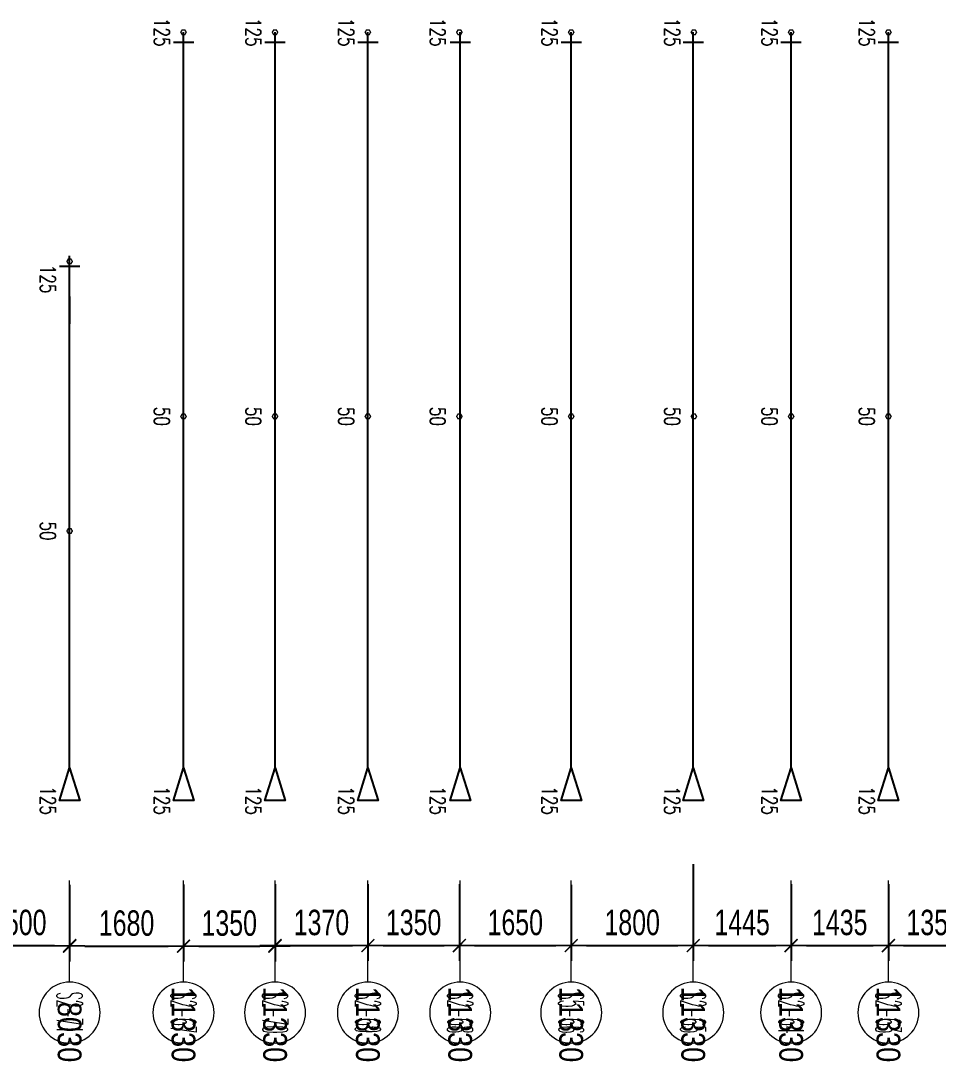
# Model space of a CAD drawing. Header units: millimetres. Extents: x 139404 to 589785, y -24714 to 48110.
# Drawn here: x 531480 to 545015, y 4427 to 19768 of the extents above; entities that cross this region are included whole.
import ezdxf
from ezdxf.enums import TextEntityAlignment as Align

# ---------------------------------------------------------------- set-up
doc = ezdxf.new("R2010")
doc.units = ezdxf.units.MM
doc.layers.get('0').update_dxf_attribs({"lineweight": 20})
doc.layers.get('Defpoints').update_dxf_attribs({"color": 151, "lineweight": 9})
doc.layers.add('ARES_TAG', color=3, linetype='Continuous')
doc.layers.add('NDC_S_TENDON', color=10, linetype='Continuous')
doc.layers.add('Current_plane_Column', color=7, linetype='Continuous', true_color=0x4b00ff)
doc.layers.add('NDC_LCAP', color=87, linetype='Continuous', plot=False)
for name, color, linetype, lineweight in [('NDC_S-ANNO', 7, 'Continuous', 20), ('NDC_S-TENDON', 6, 'Continuous', 35), ('NDC_S_DIM', 1, 'Continuous', 15), ('NDC_S_SYMBOL', 1, 'Continuous', 15)]:
    doc.layers.add(name, color=color, linetype=linetype, lineweight=lineweight)
doc.styles.add('ARES_BIGTEXT', font='VHARIALN.TTF')
doc.styles.add('ARES_ROMANS_0.36', font='romans.shx', dxfattribs={"width": 0.36, "bigfont": 'vns.shx'})
doc.styles.add('NDC_ANNO', font='', dxfattribs={"width": 0.8})
doc.styles.add('NDC_DIM', font='', dxfattribs={"width": 0.75})
doc.styles.get('NDC_ANNO').set_extended_font_data('Dotum')
doc.styles.get('NDC_DIM').set_extended_font_data('Dotum')
doc.dimstyles.new('NDC_dim_150', dxfattribs={"dimscale": 150, "dimtxt": 2.5, "dimasz": 1.5, "dimexe": 1.5, "dimexo": 2.5, "dimgap": 1, "dimtad": 1, "dimdec": 0, "dimzin": 0, "dimdsep": 46, "dimtxsty": 'NDC_DIM', "dimblk": 'DIMMARK', "dimcen": 0.09, "dimdle": 1.2, "dimclrd": 1, "dimclre": 1, "dimclrt": 3, "dimadec": 0, "dimazin": 0, "dimtfac": 1, "dimtdec": 0, "dimtix": 1, "dimtofl": 0, "dimtmove": 0, "dimatfit": 3, "dimfxl": 8, "dimfxlon": 1, "dimtolj": 1, "dimtzin": 0, "dimarcsym": 0})

# ---------------------------------------------------------------- blocks, each defined once
blk = doc.blocks.new('*U538')
at = {"layer": 'NDC_S_SYMBOL', "color": 3}
blk.add_line((-7323, 0), (-5823, 0), dxfattribs=at)
blk.add_circle((-7773, 0), 450, dxfattribs=at)
at = {"layer": 'NDC_S_TENDON'}
for p, q in [((-3644, 0), (-3144, 0)), ((-3144, 0), (2787, 0)), ((2787, 0), (5686, 0)), ((5686, 0), (6686, 0)), ((6536, -150), (6536, 150))]:
    blk.add_line(p, q, dxfattribs=at)
blk.add_lwpolyline([(-4164, 0), (-4644, 150), (-4644, -150), (-4164, 0), (-3644, 0)], dxfattribs=at)
at = {"layer": 'ARES_TAG', "style": 'ARES_ROMANS_0.36', "width": 0.36}
blk.add_attdef('S3', text='', height=375, dxfattribs=at).set_placement((-7773, 0), align=Align.MIDDLE_CENTER)
at = {"layer": 'NDC_LCAP', "style": 'ARES_BIGTEXT'}
blk.add_attdef('L', text='', height=350, dxfattribs=at).set_placement((-8504, 0), align=Align.MIDDLE_RIGHT)
blk = doc.blocks.new('*U552')
at = {"layer": 'NDC_S_SYMBOL', "color": 3}
blk.add_line((-7323, 0), (-5823, 0), dxfattribs=at)
blk.add_circle((-7773, 0), 450, dxfattribs=at)
at = {"layer": 'NDC_S_TENDON'}
for p, q in [((-3644, 0), (-3144, 0)), ((-3144, 0), (2787, 0)), ((2787, 0), (5686, 0)), ((5686, 0), (6686, 0)), ((6536, -150), (6536, 150))]:
    blk.add_line(p, q, dxfattribs=at)
blk.add_lwpolyline([(-4164, 0), (-4644, 150), (-4644, -150), (-4164, 0), (-3644, 0)], dxfattribs=at)
at = {"layer": 'ARES_TAG', "style": 'ARES_ROMANS_0.36', "width": 0.36}
blk.add_attdef('S3', text='', height=375, dxfattribs=at).set_placement((-7773, 0), align=Align.MIDDLE_CENTER)
at = {"layer": 'NDC_LCAP', "style": 'ARES_BIGTEXT'}
blk.add_attdef('L', text='', height=350, dxfattribs=at).set_placement((-8504, 0), align=Align.MIDDLE_RIGHT)
blk = doc.blocks.new('*U553')
at = {"layer": 'NDC_S_SYMBOL', "color": 3}
blk.add_line((-7323, 0), (-5823, 0), dxfattribs=at)
blk.add_circle((-7773, 0), 450, dxfattribs=at)
at = {"layer": 'NDC_S_TENDON'}
for p, q in [((-3644, 0), (-3144, 0)), ((-3144, 0), (2787, 0)), ((2787, 0), (5686, 0)), ((5686, 0), (6686, 0)), ((6536, -150), (6536, 150))]:
    blk.add_line(p, q, dxfattribs=at)
blk.add_lwpolyline([(-4164, 0), (-4644, 150), (-4644, -150), (-4164, 0), (-3644, 0)], dxfattribs=at)
at = {"layer": 'ARES_TAG', "style": 'ARES_ROMANS_0.36', "width": 0.36}
blk.add_attdef('S3', text='', height=375, dxfattribs=at).set_placement((-7773, 0), align=Align.MIDDLE_CENTER)
at = {"layer": 'NDC_LCAP', "style": 'ARES_BIGTEXT'}
blk.add_attdef('L', text='', height=350, dxfattribs=at).set_placement((-8504, 0), align=Align.MIDDLE_RIGHT)
blk = doc.blocks.new('*U554')
at = {"layer": 'NDC_S_SYMBOL', "color": 3}
blk.add_line((-7323, 0), (-5823, 0), dxfattribs=at)
blk.add_circle((-7773, 0), 450, dxfattribs=at)
at = {"layer": 'NDC_S_TENDON'}
for p, q in [((-3644, 0), (-3144, 0)), ((-3144, 0), (2787, 0)), ((2787, 0), (5686, 0)), ((5686, 0), (6686, 0)), ((6536, -150), (6536, 150))]:
    blk.add_line(p, q, dxfattribs=at)
blk.add_lwpolyline([(-4164, 0), (-4644, 150), (-4644, -150), (-4164, 0), (-3644, 0)], dxfattribs=at)
at = {"layer": 'ARES_TAG', "style": 'ARES_ROMANS_0.36', "width": 0.36}
blk.add_attdef('S3', text='', height=375, dxfattribs=at).set_placement((-7773, 0), align=Align.MIDDLE_CENTER)
at = {"layer": 'NDC_LCAP', "style": 'ARES_BIGTEXT'}
blk.add_attdef('L', text='', height=350, dxfattribs=at).set_placement((-8504, 0), align=Align.MIDDLE_RIGHT)
blk = doc.blocks.new('*U530')
at = {"layer": 'NDC_S_SYMBOL', "color": 3}
blk.add_line((-7323, 0), (-5823, 0), dxfattribs=at)
blk.add_circle((-7773, 0), 450, dxfattribs=at)
at = {"layer": 'NDC_S_TENDON'}
for p, q in [((-3644, 0), (-3144, 0)), ((-3144, 0), (2787, 0)), ((2787, 0), (5686, 0)), ((5686, 0), (6686, 0)), ((6536, -150), (6536, 150))]:
    blk.add_line(p, q, dxfattribs=at)
blk.add_lwpolyline([(-4164, 0), (-4644, 150), (-4644, -150), (-4164, 0), (-3644, 0)], dxfattribs=at)
at = {"layer": 'ARES_TAG', "style": 'ARES_ROMANS_0.36', "width": 0.36}
blk.add_attdef('S3', text='', height=375, dxfattribs=at).set_placement((-7773, 0), align=Align.MIDDLE_CENTER)
at = {"layer": 'NDC_LCAP', "style": 'ARES_BIGTEXT'}
blk.add_attdef('L', text='', height=350, dxfattribs=at).set_placement((-8504, 0), align=Align.MIDDLE_RIGHT)
blk = doc.blocks.new('*U545')
at = {"layer": 'NDC_S_SYMBOL', "color": 3}
blk.add_line((-7323, 0), (-5823, 0), dxfattribs=at)
blk.add_circle((-7773, 0), 450, dxfattribs=at)
at = {"layer": 'NDC_S_TENDON'}
for p, q in [((-3644, 0), (-3144, 0)), ((-3144, 0), (2787, 0)), ((2787, 0), (5686, 0)), ((5686, 0), (6686, 0)), ((6536, -150), (6536, 150))]:
    blk.add_line(p, q, dxfattribs=at)
blk.add_lwpolyline([(-4164, 0), (-4644, 150), (-4644, -150), (-4164, 0), (-3644, 0)], dxfattribs=at)
at = {"layer": 'ARES_TAG', "style": 'ARES_ROMANS_0.36', "width": 0.36}
blk.add_attdef('S3', text='', height=375, dxfattribs=at).set_placement((-7773, 0), align=Align.MIDDLE_CENTER)
at = {"layer": 'NDC_LCAP', "style": 'ARES_BIGTEXT'}
blk.add_attdef('L', text='', height=350, dxfattribs=at).set_placement((-8504, 0), align=Align.MIDDLE_RIGHT)
blk = doc.blocks.new('*U541')
at = {"layer": 'NDC_S_SYMBOL', "color": 3}
blk.add_line((-7323, 0), (-5823, 0), dxfattribs=at)
blk.add_circle((-7773, 0), 450, dxfattribs=at)
at = {"layer": 'NDC_S_TENDON'}
for p, q in [((-3644, 0), (-3144, 0)), ((-3144, 0), (2787, 0)), ((2787, 0), (2386, 0)), ((2386, 0), (3386, 0)), ((3236, -150), (3236, 150))]:
    blk.add_line(p, q, dxfattribs=at)
blk.add_lwpolyline([(-4164, 0), (-4644, 150), (-4644, -150), (-4164, 0), (-3644, 0)], dxfattribs=at)
at = {"layer": 'ARES_TAG', "style": 'ARES_ROMANS_0.36', "width": 0.36}
blk.add_attdef('S3', text='', height=375, dxfattribs=at).set_placement((-7773, 0), align=Align.MIDDLE_CENTER)
at = {"layer": 'NDC_LCAP', "style": 'ARES_BIGTEXT'}
blk.add_attdef('L', text='', height=350, dxfattribs=at).set_placement((-8504, 0), align=Align.MIDDLE_RIGHT)
blk = doc.blocks.new('*U536')
at = {"layer": 'NDC_S_SYMBOL', "color": 3}
blk.add_line((-7323, 0), (-5823, 0), dxfattribs=at)
blk.add_circle((-7773, 0), 450, dxfattribs=at)
at = {"layer": 'NDC_S_TENDON'}
for p, q in [((-3644, 0), (-3144, 0)), ((-3144, 0), (2787, 0)), ((2787, 0), (5686, 0)), ((5686, 0), (6686, 0)), ((6536, -150), (6536, 150))]:
    blk.add_line(p, q, dxfattribs=at)
blk.add_lwpolyline([(-4164, 0), (-4644, 150), (-4644, -150), (-4164, 0), (-3644, 0)], dxfattribs=at)
at = {"layer": 'ARES_TAG', "style": 'ARES_ROMANS_0.36', "width": 0.36}
blk.add_attdef('S3', text='', height=375, dxfattribs=at).set_placement((-7773, 0), align=Align.MIDDLE_CENTER)
at = {"layer": 'NDC_LCAP', "style": 'ARES_BIGTEXT'}
blk.add_attdef('L', text='', height=350, dxfattribs=at).set_placement((-8504, 0), align=Align.MIDDLE_RIGHT)
blk = doc.blocks.new('*U537')
at = {"layer": 'NDC_S_SYMBOL', "color": 3}
blk.add_line((-7323, 0), (-5823, 0), dxfattribs=at)
blk.add_circle((-7773, 0), 450, dxfattribs=at)
at = {"layer": 'NDC_S_TENDON'}
for p, q in [((-3644, 0), (-3144, 0)), ((-3144, 0), (2787, 0)), ((2787, 0), (5686, 0)), ((5686, 0), (6686, 0)), ((6536, -150), (6536, 150))]:
    blk.add_line(p, q, dxfattribs=at)
blk.add_lwpolyline([(-4164, 0), (-4644, 150), (-4644, -150), (-4164, 0), (-3644, 0)], dxfattribs=at)
at = {"layer": 'ARES_TAG', "style": 'ARES_ROMANS_0.36', "width": 0.36}
blk.add_attdef('S3', text='', height=375, dxfattribs=at).set_placement((-7773, 0), align=Align.MIDDLE_CENTER)
at = {"layer": 'NDC_LCAP', "style": 'ARES_BIGTEXT'}
blk.add_attdef('L', text='', height=350, dxfattribs=at).set_placement((-8504, 0), align=Align.MIDDLE_RIGHT)
blk = doc.blocks.new('TDY')
at = {"layer": 'NDC_S-TENDON', "linetype": 'Continuous'}
for points, elevation in [([(25170, 10100, 20, 20, 0), (25150, 10134, 20, 20, 0), (25110, 10134, 20, 20, 0), (25090, 10100, 20, 20, 0), (25110, 10065, 20, 20, 0), (25150, 10065, 20, 20, 0)], 2875), ([(25170, 10100, 20, 20, 0), (25150, 10134, 20, 20, 0), (25110, 10134, 20, 20, 0), (25090, 10100, 20, 20, 0), (25110, 10065, 20, 20, 0), (25150, 10065, 20, 20, 0)], 2875), ([(26520, 10100, 20, 20, 0), (26500, 10134, 20, 20, 0), (26460, 10134, 20, 20, 0), (26440, 10100, 20, 20, 0), (26460, 10065, 20, 20, 0), (26500, 10065, 20, 20, 0)], 2875), ([(26520, 10100, 20, 20, 0), (26500, 10134, 20, 20, 0), (26460, 10134, 20, 20, 0), (26440, 10100, 20, 20, 0), (26460, 10065, 20, 20, 0), (26500, 10065, 20, 20, 0)], 2875), ([(27890, 10100, 20, 20, 0), (27870, 10134, 20, 20, 0), (27830, 10134, 20, 20, 0), (27810, 10100, 20, 20, 0), (27830, 10065, 20, 20, 0), (27870, 10065, 20, 20, 0)], 2875), ([(27890, 10100, 20, 20, 0), (27870, 10134, 20, 20, 0), (27830, 10134, 20, 20, 0), (27810, 10100, 20, 20, 0), (27830, 10065, 20, 20, 0), (27870, 10065, 20, 20, 0)], 2875), ([(29240, 10100, 20, 20, 0), (29220, 10134, 20, 20, 0), (29180, 10134, 20, 20, 0), (29160, 10100, 20, 20, 0), (29180, 10065, 20, 20, 0), (29220, 10065, 20, 20, 0)], 2875), ([(29240, 10100, 20, 20, 0), (29220, 10134, 20, 20, 0), (29180, 10134, 20, 20, 0), (29160, 10100, 20, 20, 0), (29180, 10065, 20, 20, 0), (29220, 10065, 20, 20, 0)], 2875), ([(30890, 10100, 20, 20, 0), (30870, 10134, 20, 20, 0), (30830, 10134, 20, 20, 0), (30810, 10100, 20, 20, 0), (30830, 10065, 20, 20, 0), (30870, 10065, 20, 20, 0)], 2875), ([(30890, 10100, 20, 20, 0), (30870, 10134, 20, 20, 0), (30830, 10134, 20, 20, 0), (30810, 10100, 20, 20, 0), (30830, 10065, 20, 20, 0), (30870, 10065, 20, 20, 0)], 2875), ([(32700, 10100, 20, 20, 0), (32680, 10134, 20, 20, 0), (32640, 10134, 20, 20, 0), (32620, 10100, 20, 20, 0), (32640, 10065, 20, 20, 0), (32680, 10065, 20, 20, 0)], 2875), ([(32700, 10100, 20, 20, 0), (32680, 10134, 20, 20, 0), (32640, 10134, 20, 20, 0), (32620, 10100, 20, 20, 0), (32640, 10065, 20, 20, 0), (32680, 10065, 20, 20, 0)], 2875), ([(34135, 10100, 20, 20, 0), (34115, 10134, 20, 20, 0), (34075, 10134, 20, 20, 0), (34055, 10100, 20, 20, 0), (34075, 10065, 20, 20, 0), (34115, 10065, 20, 20, 0)], 2875), ([(34135, 10100, 20, 20, 0), (34115, 10134, 20, 20, 0), (34075, 10134, 20, 20, 0), (34055, 10100, 20, 20, 0), (34075, 10065, 20, 20, 0), (34115, 10065, 20, 20, 0)], 2875), ([(35570, 10100, 20, 20, 0), (35550, 10134, 20, 20, 0), (35510, 10134, 20, 20, 0), (35490, 10100, 20, 20, 0), (35510, 10065, 20, 20, 0), (35550, 10065, 20, 20, 0)], 2875), ([(35570, 10100, 20, 20, 0), (35550, 10134, 20, 20, 0), (35510, 10134, 20, 20, 0), (35490, 10100, 20, 20, 0), (35510, 10065, 20, 20, 0), (35550, 10065, 20, 20, 0)], 2875), ([(23490, 6720, 20, 20, 0), (23470, 6755, 20, 20, 0), (23430, 6755, 20, 20, 0), (23410, 6720, 20, 20, 0), (23430, 6685, 20, 20, 0), (23470, 6685, 20, 20, 0)], 2875), ([(23490, 6720, 20, 20, 0), (23470, 6755, 20, 20, 0), (23430, 6755, 20, 20, 0), (23410, 6720, 20, 20, 0), (23430, 6685, 20, 20, 0), (23470, 6685, 20, 20, 0)], 2875), ([(25170, 4435, 20, 20, 0), (25150, 4469, 20, 20, 0), (25110, 4469, 20, 20, 0), (25090, 4435, 20, 20, 0), (25110, 4400, 20, 20, 0), (25150, 4400, 20, 20, 0)], 2800), ([(25170, 4435, 20, 20, 0), (25150, 4469, 20, 20, 0), (25110, 4469, 20, 20, 0), (25090, 4435, 20, 20, 0), (25110, 4400, 20, 20, 0), (25150, 4400, 20, 20, 0)], 2800), ([(26520, 4435, 20, 20, 0), (26500, 4469, 20, 20, 0), (26460, 4469, 20, 20, 0), (26440, 4435, 20, 20, 0), (26460, 4400, 20, 20, 0), (26500, 4400, 20, 20, 0)], 2800), ([(26520, 4435, 20, 20, 0), (26500, 4469, 20, 20, 0), (26460, 4469, 20, 20, 0), (26440, 4435, 20, 20, 0), (26460, 4400, 20, 20, 0), (26500, 4400, 20, 20, 0)], 2800), ([(27890, 4435, 20, 20, 0), (27870, 4469, 20, 20, 0), (27830, 4469, 20, 20, 0), (27810, 4435, 20, 20, 0), (27830, 4400, 20, 20, 0), (27870, 4400, 20, 20, 0)], 2800), ([(27890, 4435, 20, 20, 0), (27870, 4469, 20, 20, 0), (27830, 4469, 20, 20, 0), (27810, 4435, 20, 20, 0), (27830, 4400, 20, 20, 0), (27870, 4400, 20, 20, 0)], 2800), ([(29240, 4435, 20, 20, 0), (29220, 4469, 20, 20, 0), (29180, 4469, 20, 20, 0), (29160, 4435, 20, 20, 0), (29180, 4400, 20, 20, 0), (29220, 4400, 20, 20, 0)], 2800), ([(29240, 4435, 20, 20, 0), (29220, 4469, 20, 20, 0), (29180, 4469, 20, 20, 0), (29160, 4435, 20, 20, 0), (29180, 4400, 20, 20, 0), (29220, 4400, 20, 20, 0)], 2800), ([(30890, 4435, 20, 20, 0), (30870, 4469, 20, 20, 0), (30830, 4469, 20, 20, 0), (30810, 4435, 20, 20, 0), (30830, 4400, 20, 20, 0), (30870, 4400, 20, 20, 0)], 2800), ([(30890, 4435, 20, 20, 0), (30870, 4469, 20, 20, 0), (30830, 4469, 20, 20, 0), (30810, 4435, 20, 20, 0), (30830, 4400, 20, 20, 0), (30870, 4400, 20, 20, 0)], 2800), ([(32700, 4435, 20, 20, 0), (32680, 4469, 20, 20, 0), (32640, 4469, 20, 20, 0), (32620, 4435, 20, 20, 0), (32640, 4400, 20, 20, 0), (32680, 4400, 20, 20, 0)], 2800), ([(32700, 4435, 20, 20, 0), (32680, 4469, 20, 20, 0), (32640, 4469, 20, 20, 0), (32620, 4435, 20, 20, 0), (32640, 4400, 20, 20, 0), (32680, 4400, 20, 20, 0)], 2800), ([(34135, 4435, 20, 20, 0), (34115, 4469, 20, 20, 0), (34075, 4469, 20, 20, 0), (34055, 4435, 20, 20, 0), (34075, 4400, 20, 20, 0), (34115, 4400, 20, 20, 0)], 2800), ([(34135, 4435, 20, 20, 0), (34115, 4469, 20, 20, 0), (34075, 4469, 20, 20, 0), (34055, 4435, 20, 20, 0), (34075, 4400, 20, 20, 0), (34115, 4400, 20, 20, 0)], 2800), ([(35570, 4435, 20, 20, 0), (35550, 4469, 20, 20, 0), (35510, 4469, 20, 20, 0), (35490, 4435, 20, 20, 0), (35510, 4400, 20, 20, 0), (35550, 4400, 20, 20, 0)], 2800), ([(35570, 4435, 20, 20, 0), (35550, 4469, 20, 20, 0), (35510, 4469, 20, 20, 0), (35490, 4435, 20, 20, 0), (35510, 4400, 20, 20, 0), (35550, 4400, 20, 20, 0)], 2800), ([(23490, 2745, 20, 20, 0), (23470, 2780, 20, 20, 0), (23430, 2780, 20, 20, 0), (23410, 2745, 20, 20, 0), (23430, 2710, 20, 20, 0), (23470, 2710, 20, 20, 0)], 2800), ([(23490, 2745, 20, 20, 0), (23470, 2780, 20, 20, 0), (23430, 2780, 20, 20, 0), (23410, 2745, 20, 20, 0), (23430, 2710, 20, 20, 0), (23470, 2710, 20, 20, 0)], 2800)]:
    blk.add_lwpolyline(points, format="xyseb", close=True, dxfattribs=dict(at, elevation=elevation))
ref = blk.add_blockref('*U530', (25130, 3416, 2809), dxfattribs=dict(xscale=-1, rotation=270))
ref.add_attrib('L', '11330', dxfattribs={"layer": 'NDC_LCAP', "height": 350, "rotation": 270, "style": 'ARES_BIGTEXT'}).set_placement((25130, -5089, 2809), align=Align.MIDDLE_RIGHT)
ref.add_attrib('S3', 'S2-67', dxfattribs={"layer": 'ARES_TAG', "height": 375, "rotation": 270, "style": 'ARES_ROMANS_0.36', "width": 0.36}).set_placement((25130, -4358, 2809), align=Align.MIDDLE_CENTER)
ref = blk.add_blockref('*U536', (26481, 3416, 2870), dxfattribs=dict(xscale=-1, rotation=270))
ref.add_attrib('L', '11330', dxfattribs={"layer": 'NDC_LCAP', "height": 350, "rotation": 270, "style": 'ARES_BIGTEXT'}).set_placement((26481, -5089, 2870), align=Align.MIDDLE_RIGHT)
ref.add_attrib('S3', 'S2-70', dxfattribs={"layer": 'ARES_TAG', "height": 375, "rotation": 270, "style": 'ARES_ROMANS_0.36', "width": 0.36}).set_placement((26481, -4358, 2870), align=Align.MIDDLE_CENTER)
ref = blk.add_blockref('*U537', (27850, 3416, 2809), dxfattribs=dict(xscale=-1, rotation=270))
ref.add_attrib('L', '11330', dxfattribs={"layer": 'NDC_LCAP', "height": 350, "rotation": 270, "style": 'ARES_BIGTEXT'}).set_placement((27850, -5089, 2809), align=Align.MIDDLE_RIGHT)
ref.add_attrib('S3', 'S2-69', dxfattribs={"layer": 'ARES_TAG', "height": 375, "rotation": 270, "style": 'ARES_ROMANS_0.36', "width": 0.36}).set_placement((27850, -4358, 2809), align=Align.MIDDLE_CENTER)
ref = blk.add_blockref('*U538', (29212, 3416, 2869), dxfattribs=dict(xscale=-1, rotation=270))
ref.add_attrib('L', '11330', dxfattribs={"layer": 'NDC_LCAP', "height": 350, "rotation": 270, "style": 'ARES_BIGTEXT'}).set_placement((29212, -5089, 2869), align=Align.MIDDLE_RIGHT)
ref.add_attrib('S3', 'S2-68', dxfattribs={"layer": 'ARES_TAG', "height": 375, "rotation": 270, "style": 'ARES_ROMANS_0.36', "width": 0.36}).set_placement((29212, -4358, 2869), align=Align.MIDDLE_CENTER)
ref = blk.add_blockref('*U552', (30850, 3416, 2833), dxfattribs=dict(xscale=-1, rotation=270))
ref.add_attrib('L', '11330', dxfattribs={"layer": 'NDC_LCAP', "height": 350, "rotation": 270, "style": 'ARES_BIGTEXT'}).set_placement((30850, -5089, 2833), align=Align.MIDDLE_RIGHT)
ref.add_attrib('S3', 'S5-66', dxfattribs={"layer": 'ARES_TAG', "height": 375, "rotation": 270, "style": 'ARES_ROMANS_0.36', "width": 0.36}).set_placement((30850, -4358, 2833), align=Align.MIDDLE_CENTER)
ref = blk.add_blockref('*U553', (32650, 3416, 1), dxfattribs=dict(xscale=-1, rotation=270))
ref.add_attrib('L', '11330', dxfattribs={"layer": 'NDC_LCAP', "height": 350, "rotation": 270, "style": 'ARES_BIGTEXT'}).set_placement((32650, -5089, 1), align=Align.MIDDLE_RIGHT)
ref.add_attrib('S3', 'S2-65', dxfattribs={"layer": 'ARES_TAG', "height": 375, "rotation": 270, "style": 'ARES_ROMANS_0.36', "width": 0.36}).set_placement((32650, -4358, 1), align=Align.MIDDLE_CENTER)
ref = blk.add_blockref('*U554', (34095, 3416, 2809), dxfattribs=dict(xscale=-1, rotation=270))
ref.add_attrib('L', '11330', dxfattribs={"layer": 'NDC_LCAP', "height": 350, "rotation": 270, "style": 'ARES_BIGTEXT'}).set_placement((34095, -5089, 2809), align=Align.MIDDLE_RIGHT)
ref.add_attrib('S3', 'S2-64', dxfattribs={"layer": 'ARES_TAG', "height": 375, "rotation": 270, "style": 'ARES_ROMANS_0.36', "width": 0.36}).set_placement((34095, -4358, 2809), align=Align.MIDDLE_CENTER)
ref = blk.add_blockref('*U545', (35530, 3416, 2809), dxfattribs=dict(xscale=-1, rotation=270))
ref.add_attrib('L', '11330', dxfattribs={"layer": 'NDC_LCAP', "height": 350, "rotation": 270, "style": 'ARES_BIGTEXT'}).set_placement((35530, -5089, 2809), align=Align.MIDDLE_RIGHT)
ref.add_attrib('S3', 'S2-63', dxfattribs={"layer": 'ARES_TAG', "height": 375, "rotation": 270, "style": 'ARES_ROMANS_0.36', "width": 0.36}).set_placement((35530, -4358, 2809), align=Align.MIDDLE_CENTER)
ref = blk.add_blockref('*U541', (23450, 3416, 2833), dxfattribs=dict(xscale=-1, rotation=270))
ref.add_attrib('L', '8030', dxfattribs={"layer": 'NDC_LCAP', "height": 350, "rotation": 270, "style": 'ARES_BIGTEXT'}).set_placement((23450, -5089, 2833), align=Align.MIDDLE_RIGHT)
ref.add_attrib('S3', 'S2-71', dxfattribs={"layer": 'ARES_TAG', "height": 375, "rotation": 270, "style": 'ARES_ROMANS_0.36', "width": 0.36}).set_placement((23450, -4358, 2833), align=Align.MIDDLE_CENTER)
at = {"layer": 'NDC_S-ANNO', "linetype": 'Continuous', "char_height": 225, "attachment_point": 5, "rotation": 270, "line_spacing_factor": 0.75, "style": 'NDC_ANNO'}
for s, insert in [('\\FSTANDARD.shx;125', (24810, 10100, 2875)), ('\\FSTANDARD.shx;125', (26160, 10100, 2875)), ('\\FSTANDARD.shx;125', (27530, 10100, 2875)), ('\\FSTANDARD.shx;125', (28880, 10100, 2875)), ('\\FSTANDARD.shx;125', (30530, 10100, 2875)), ('\\FSTANDARD.shx;125', (32340, 10100, 2875)), ('\\FSTANDARD.shx;125', (33775, 10100, 2875)), ('\\FSTANDARD.shx;125', (35210, 10100, 2875)), ('\\FSTANDARD.shx;125', (23130, 6460, 2875)), ('\\FSTANDARD.shx;50', (24810, 4435, 2800)), ('\\FSTANDARD.shx;50', (26160, 4435, 2800)), ('\\FSTANDARD.shx;50', (27530, 4435, 2800)), ('\\FSTANDARD.shx;50', (28880, 4435, 2800)), ('\\FSTANDARD.shx;50', (30530, 4435, 2800)), ('\\FSTANDARD.shx;50', (32340, 4435, 2800)), ('\\FSTANDARD.shx;50', (33775, 4435, 2800)), ('\\FSTANDARD.shx;50', (35210, 4435, 2800)), ('\\FSTANDARD.shx;50', (23130, 2745, 2800)), ('\\FSTANDARD.shx;125', (23130, -1230, 2875)), ('\\FSTANDARD.shx;125', (24810, -1230, 2875)), ('\\FSTANDARD.shx;125', (26160, -1230, 2875)), ('\\FSTANDARD.shx;125', (27530, -1230, 2875)), ('\\FSTANDARD.shx;125', (28880, -1230, 2875)), ('\\FSTANDARD.shx;125', (30530, -1230, 2875)), ('\\FSTANDARD.shx;125', (32340, -1230, 2875)), ('\\FSTANDARD.shx;125', (33775, -1230, 2875)), ('\\FSTANDARD.shx;125', (35210, -1230, 2875))]:
    blk.add_mtext(s, dxfattribs=dict(at, insert=insert))
blk = doc.blocks.new('DIMMARK')
at = {"layer": 'NDC_S_DIM', "color": 1}
blk.add_line((-1.5, 0), (1, 0), dxfattribs=at)
at = {"layer": 'NDC_S_DIM', "color": 2, "const_width": 0.1}
blk.add_lwpolyline([(-0.424, -0.424), (0.424, 0.424)], dxfattribs=at)
blk = doc.blocks.new('*D756')
at = {"layer": 'Defpoints', "color": 0, "ltscale": 100, "transparency": 16777216}
for p in [(530700, 9567, 2875), (532200, 9567, 2875), (532200, 6132)]:
    blk.add_point(p, dxfattribs=at)
at = {"layer": 'NDC_S_DIM', "color": 1, "lineweight": -2, "ltscale": 100, "transparency": 16777216}
for p, q in [((530700, 7028), (530700, 5907)), ((532200, 7028), (532200, 5907)), ((530925, 6132), (531975, 6132))]:
    blk.add_line(p, q, dxfattribs=at)
at = {"layer": 'NDC_S_DIM', "color": 1, "lineweight": -2, "ltscale": 100, "transparency": 16777216, "xscale": 225, "yscale": 225, "zscale": 225, "rotation": 180}
blk.add_blockref('DIMMARK', (530700, 6132), dxfattribs=at)
at = {"layer": 'NDC_S_DIM', "color": 1, "lineweight": -2, "ltscale": 100, "transparency": 16777216, "xscale": 225, "yscale": 225, "zscale": 225}
blk.add_blockref('DIMMARK', (532200, 6132), dxfattribs=at)
at = {"layer": 'NDC_S_DIM', "color": 3, "ltscale": 100, "transparency": 16777216, "insert": (531450, 6470), "char_height": 375, "attachment_point": 5, "style": 'NDC_DIM'}
blk.add_mtext('\\A1;1500', dxfattribs=at)
blk = doc.blocks.new('*D757')
at = {"layer": 'Defpoints', "color": 0, "ltscale": 100, "transparency": 16777216}
for p in [(532200, 9567, 2875), (533880, 9558, 2801), (533880, 6123)]:
    blk.add_point(p, dxfattribs=at)
at = {"layer": 'NDC_S_DIM', "color": 1, "lineweight": -2, "ltscale": 100, "transparency": 16777216}
for p, q in [((532200, 7020), (532200, 5898)), ((533880, 7030), (533880, 5898)), ((532425, 6123), (533655, 6123))]:
    blk.add_line(p, q, dxfattribs=at)
at = {"layer": 'NDC_S_DIM', "color": 1, "lineweight": -2, "ltscale": 100, "transparency": 16777216, "xscale": 225, "yscale": 225, "zscale": 225, "rotation": 180}
blk.add_blockref('DIMMARK', (532200, 6123), dxfattribs=at)
at = {"layer": 'NDC_S_DIM', "color": 1, "lineweight": -2, "ltscale": 100, "transparency": 16777216, "xscale": 225, "yscale": 225, "zscale": 225}
blk.add_blockref('DIMMARK', (533880, 6123), dxfattribs=at)
at = {"layer": 'NDC_S_DIM', "color": 3, "ltscale": 100, "transparency": 16777216, "insert": (533040, 6461), "char_height": 375, "attachment_point": 5, "style": 'NDC_DIM'}
blk.add_mtext('\\A1;1680', dxfattribs=at)
blk = doc.blocks.new('*D758')
at = {"layer": 'Defpoints', "color": 0, "ltscale": 100, "transparency": 16777216}
for p in [(533880, 9558, 2801), (535230, 9571, 2801), (535230, 6123)]:
    blk.add_point(p, dxfattribs=at)
at = {"layer": 'NDC_S_DIM', "color": 1, "lineweight": -2, "ltscale": 100, "transparency": 16777216}
for p, q in [((533880, 7030), (533880, 5898)), ((535230, 7031), (535230, 5898)), ((534105, 6123), (535005, 6123))]:
    blk.add_line(p, q, dxfattribs=at)
at = {"layer": 'NDC_S_DIM', "color": 1, "lineweight": -2, "ltscale": 100, "transparency": 16777216, "xscale": 225, "yscale": 225, "zscale": 225, "rotation": 180}
blk.add_blockref('DIMMARK', (533880, 6123), dxfattribs=at)
at = {"layer": 'NDC_S_DIM', "color": 1, "lineweight": -2, "ltscale": 100, "transparency": 16777216, "xscale": 225, "yscale": 225, "zscale": 225}
blk.add_blockref('DIMMARK', (535230, 6123), dxfattribs=at)
at = {"layer": 'NDC_S_DIM', "color": 3, "ltscale": 100, "transparency": 16777216, "insert": (534555, 6461), "char_height": 375, "attachment_point": 5, "style": 'NDC_DIM'}
blk.add_mtext('\\A1;1350', dxfattribs=at)
blk = doc.blocks.new('*D759')
at = {"layer": 'Defpoints', "color": 0, "ltscale": 100, "transparency": 16777216}
for p in [(535230, 9571, 2801), (536600, 9558, 2801), (536600, 6132)]:
    blk.add_point(p, dxfattribs=at)
at = {"layer": 'NDC_S_DIM', "color": 1, "lineweight": -2, "ltscale": 100, "transparency": 16777216}
for p, q in [((535230, 7039), (535230, 5907)), ((536600, 7038), (536600, 5907)), ((535455, 6132), (536375, 6132))]:
    blk.add_line(p, q, dxfattribs=at)
at = {"layer": 'NDC_S_DIM', "color": 1, "lineweight": -2, "ltscale": 100, "transparency": 16777216, "xscale": 225, "yscale": 225, "zscale": 225, "rotation": 180}
blk.add_blockref('DIMMARK', (535230, 6132), dxfattribs=at)
at = {"layer": 'NDC_S_DIM', "color": 1, "lineweight": -2, "ltscale": 100, "transparency": 16777216, "xscale": 225, "yscale": 225, "zscale": 225}
blk.add_blockref('DIMMARK', (536600, 6132), dxfattribs=at)
at = {"layer": 'NDC_S_DIM', "color": 3, "ltscale": 100, "transparency": 16777216, "insert": (535915, 6470), "char_height": 375, "attachment_point": 5, "style": 'NDC_DIM'}
blk.add_mtext('\\A1;1370', dxfattribs=at)
blk = doc.blocks.new('*D760')
at = {"layer": 'Defpoints', "color": 0, "ltscale": 100, "transparency": 16777216}
for p in [(536600, 9558, 2801), (537950, 9558, 2801), (537950, 6132)]:
    blk.add_point(p, dxfattribs=at)
at = {"layer": 'NDC_S_DIM', "color": 1, "lineweight": -2, "ltscale": 100, "transparency": 16777216}
for p, q in [((536600, 7038), (536600, 5907)), ((537950, 7038), (537950, 5907)), ((536825, 6132), (537725, 6132))]:
    blk.add_line(p, q, dxfattribs=at)
at = {"layer": 'NDC_S_DIM', "color": 1, "lineweight": -2, "ltscale": 100, "transparency": 16777216, "xscale": 225, "yscale": 225, "zscale": 225, "rotation": 180}
blk.add_blockref('DIMMARK', (536600, 6132), dxfattribs=at)
at = {"layer": 'NDC_S_DIM', "color": 1, "lineweight": -2, "ltscale": 100, "transparency": 16777216, "xscale": 225, "yscale": 225, "zscale": 225}
blk.add_blockref('DIMMARK', (537950, 6132), dxfattribs=at)
at = {"layer": 'NDC_S_DIM', "color": 3, "ltscale": 100, "transparency": 16777216, "insert": (537275, 6470), "char_height": 375, "attachment_point": 5, "style": 'NDC_DIM'}
blk.add_mtext('\\A1;1350', dxfattribs=at)
blk = doc.blocks.new('*D761')
at = {"layer": 'Defpoints', "color": 0, "ltscale": 100, "transparency": 16777216}
for p in [(537950, 9558, 2801), (539600, 9567, 2875), (539600, 6132)]:
    blk.add_point(p, dxfattribs=at)
at = {"layer": 'NDC_S_DIM', "color": 1, "lineweight": -2, "ltscale": 100, "transparency": 16777216}
for p, q in [((537950, 7038), (537950, 5907)), ((539600, 7028), (539600, 5907)), ((538175, 6132), (539375, 6132))]:
    blk.add_line(p, q, dxfattribs=at)
at = {"layer": 'NDC_S_DIM', "color": 1, "lineweight": -2, "ltscale": 100, "transparency": 16777216, "xscale": 225, "yscale": 225, "zscale": 225, "rotation": 180}
blk.add_blockref('DIMMARK', (537950, 6132), dxfattribs=at)
at = {"layer": 'NDC_S_DIM', "color": 1, "lineweight": -2, "ltscale": 100, "transparency": 16777216, "xscale": 225, "yscale": 225, "zscale": 225}
blk.add_blockref('DIMMARK', (539600, 6132), dxfattribs=at)
at = {"layer": 'NDC_S_DIM', "color": 3, "ltscale": 100, "transparency": 16777216, "insert": (538775, 6470), "char_height": 375, "attachment_point": 5, "style": 'NDC_DIM'}
blk.add_mtext('\\A1;1650', dxfattribs=at)
blk = doc.blocks.new('*D762')
at = {"layer": 'Defpoints', "color": 0, "ltscale": 100, "transparency": 16777216}
for p in [(539600, 9567, 2875), (541400, 9567, 61), (541400, 6132)]:
    blk.add_point(p, dxfattribs=at)
at = {"layer": 'NDC_S_DIM', "color": 1, "lineweight": -2, "ltscale": 100, "transparency": 16777216}
for p, q in [((541400, 7332), (541400, 5907)), ((539600, 7028), (539600, 5907)), ((539825, 6132), (541175, 6132))]:
    blk.add_line(p, q, dxfattribs=at)
at = {"layer": 'NDC_S_DIM', "color": 1, "lineweight": -2, "ltscale": 100, "transparency": 16777216, "xscale": 225, "yscale": 225, "zscale": 225, "rotation": 180}
blk.add_blockref('DIMMARK', (539600, 6132), dxfattribs=at)
at = {"layer": 'NDC_S_DIM', "color": 1, "lineweight": -2, "ltscale": 100, "transparency": 16777216, "xscale": 225, "yscale": 225, "zscale": 225}
blk.add_blockref('DIMMARK', (541400, 6132), dxfattribs=at)
at = {"layer": 'NDC_S_DIM', "color": 3, "ltscale": 100, "transparency": 16777216, "insert": (540500, 6470), "char_height": 375, "attachment_point": 5, "style": 'NDC_DIM'}
blk.add_mtext('\\A1;1800', dxfattribs=at)
blk = doc.blocks.new('*D763')
at = {"layer": 'Defpoints', "color": 0, "ltscale": 100, "transparency": 16777216}
for p in [(541400, 9567, 61), (542845, 9558, 2801), (542845, 6132)]:
    blk.add_point(p, dxfattribs=at)
at = {"layer": 'NDC_S_DIM', "color": 1, "lineweight": -2, "ltscale": 100, "transparency": 16777216}
for p, q in [((541400, 7332), (541400, 5907)), ((542845, 7038), (542845, 5907)), ((541625, 6132), (542620, 6132))]:
    blk.add_line(p, q, dxfattribs=at)
at = {"layer": 'NDC_S_DIM', "color": 1, "lineweight": -2, "ltscale": 100, "transparency": 16777216, "xscale": 225, "yscale": 225, "zscale": 225, "rotation": 180}
blk.add_blockref('DIMMARK', (541400, 6132), dxfattribs=at)
at = {"layer": 'NDC_S_DIM', "color": 1, "lineweight": -2, "ltscale": 100, "transparency": 16777216, "xscale": 225, "yscale": 225, "zscale": 225}
blk.add_blockref('DIMMARK', (542845, 6132), dxfattribs=at)
at = {"layer": 'NDC_S_DIM', "color": 3, "ltscale": 100, "transparency": 16777216, "insert": (542122, 6470), "char_height": 375, "attachment_point": 5, "style": 'NDC_DIM'}
blk.add_mtext('\\A1;1445', dxfattribs=at)
blk = doc.blocks.new('*D764')
at = {"layer": 'Defpoints', "color": 0, "ltscale": 100, "transparency": 16777216}
for p in [(542845, 9558, 2801), (544280, 9558, 2801), (544280, 6132)]:
    blk.add_point(p, dxfattribs=at)
at = {"layer": 'NDC_S_DIM', "color": 1, "lineweight": -2, "ltscale": 100, "transparency": 16777216}
for p, q in [((542845, 7038), (542845, 5907)), ((544280, 7038), (544280, 5907)), ((543070, 6132), (544055, 6132))]:
    blk.add_line(p, q, dxfattribs=at)
at = {"layer": 'NDC_S_DIM', "color": 1, "lineweight": -2, "ltscale": 100, "transparency": 16777216, "xscale": 225, "yscale": 225, "zscale": 225, "rotation": 180}
blk.add_blockref('DIMMARK', (542845, 6132), dxfattribs=at)
at = {"layer": 'NDC_S_DIM', "color": 1, "lineweight": -2, "ltscale": 100, "transparency": 16777216, "xscale": 225, "yscale": 225, "zscale": 225}
blk.add_blockref('DIMMARK', (544280, 6132), dxfattribs=at)
at = {"layer": 'NDC_S_DIM', "color": 3, "ltscale": 100, "transparency": 16777216, "insert": (543562, 6470), "char_height": 375, "attachment_point": 5, "style": 'NDC_DIM'}
blk.add_mtext('\\A1;1435', dxfattribs=at)
blk = doc.blocks.new('*D765')
at = {"layer": 'Defpoints', "color": 0, "ltscale": 100, "transparency": 16777216}
for p in [(544280, 9558, 2801), (545630, 9568, 2832), (545630, 6132)]:
    blk.add_point(p, dxfattribs=at)
at = {"layer": 'NDC_S_DIM', "color": 1, "lineweight": -2, "ltscale": 100, "transparency": 16777216}
for p, q in [((544280, 7038), (544280, 5907)), ((545630, 7034), (545630, 5907)), ((544505, 6132), (545405, 6132))]:
    blk.add_line(p, q, dxfattribs=at)
at = {"layer": 'NDC_S_DIM', "color": 1, "lineweight": -2, "ltscale": 100, "transparency": 16777216, "xscale": 225, "yscale": 225, "zscale": 225, "rotation": 180}
blk.add_blockref('DIMMARK', (544280, 6132), dxfattribs=at)
at = {"layer": 'NDC_S_DIM', "color": 1, "lineweight": -2, "ltscale": 100, "transparency": 16777216, "xscale": 225, "yscale": 225, "zscale": 225}
blk.add_blockref('DIMMARK', (545630, 6132), dxfattribs=at)
at = {"layer": 'NDC_S_DIM', "color": 3, "ltscale": 100, "transparency": 16777216, "insert": (544955, 6470), "char_height": 375, "attachment_point": 5, "style": 'NDC_DIM'}
blk.add_mtext('\\A1;1350', dxfattribs=at)

msp = doc.modelspace()

# ---------------------------------------------------------------- block references
at = {"layer": 'Current_plane_Column'}
msp.add_blockref('TDY', (508750, 9500), dxfattribs=at)

# ---------------------------------------------------------------- dimensions: what is measured, and where the dimension line sits
at = {"layer": 'NDC_S_DIM', "ltscale": 100}
for base, p1, p2, picture, middle in [((532200, 6132), (530700, 9566.7, 2875), (532200, 9566.7, 2875), '*D756', (531450, 6469.7)), ((533879.6, 6123), (532200, 9566.7, 2875), (533879.6, 9557.7, 2801), '*D757', (533039.8, 6460.7)), ((535229.6, 6123), (533879.6, 9557.7, 2801), (535229.6, 9570.7, 2801), '*D758', (534554.6, 6460.7)), ((536600, 6132), (535229.6, 9570.7, 2801), (536600, 9557.6, 2801), '*D759', (535914.8, 6469.7)), ((537950, 6132), (536600, 9557.6, 2801), (537950, 9557.6, 2801), '*D760', (537275, 6469.7)), ((539600, 6132), (537950, 9557.6, 2801), (539600, 9566.7, 2875), '*D761', (538775, 6469.7)), ((541400, 6132), (539600, 9566.7, 2875), (541400, 9566.7, 60.7), '*D762', (540500, 6469.7)), ((542845, 6132), (541400, 9566.7, 60.7), (542845, 9557.6, 2801), '*D763', (542122.5, 6469.7)), ((544279.6, 6132), (542845, 9557.6, 2801), (544279.6, 9557.6, 2801), '*D764', (543562.3, 6469.7)), ((545629.6, 6132), (544279.6, 9557.6, 2801), (545629.6, 9567.5, 2832.5), '*D765', (544954.6, 6469.7))]:
    dim = msp.add_linear_dim(base=base, p1=p1, p2=p2, dimstyle='NDC_dim_150', override={"dimtmove": 1}, dxfattribs=at)
    dim.commit()
    dim.dimension.update_dxf_attribs({"geometry": picture, "text_midpoint": middle})

doc.saveas('drawing.dxf')
